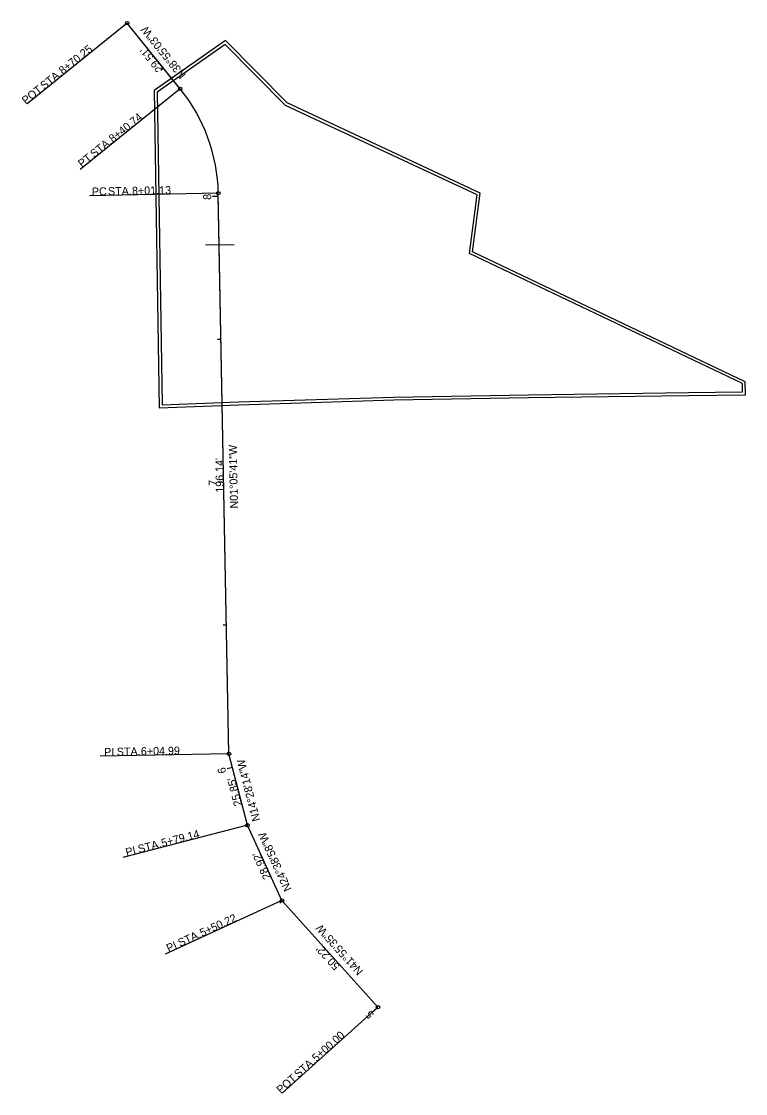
# Model space of a CAD drawing. Extents: x 2144468 to 2144721, y 600075 to 600450.
import ezdxf

# ---------------------------------------------------------------- set-up
doc = ezdxf.new("R2010")
doc.units = 0
for name, color, linetype in [('Default', 7, 'Continuous'), ('DR_P_Erosion_Control', 7, 'Continuous'), ('DR_P_Storm_Sewer', 7, 'Continuous'), ('DR_X_Erosion_Control', 7, 'Continuous'), ('RW_P_Const_Limits', 7, 'Continuous'), ('SC_Scratch1', 7, 'Continuous')]:
    doc.layers.add(name, color=color, linetype=linetype)

msp = doc.modelspace()

# ---------------------------------------------------------------- linework, layer by layer
at = {"layer": 'Default'}
for p, q in [((2144524.05, 600426.23), (2144505.25, 600449.51)), ((2144540.84, 600193.9), (2144537.1, 600389.56)), ((2144542.66, 600372.01), (2144532.66, 600371.84))]:
    msp.add_line(p, q, dxfattribs=at)
msp.add_arc((2144477.11, 600388.86), 60, 1.0948, 38.9176, dxfattribs=at)
at = {"layer": 'DR_P_Erosion_Control'}
for p, q in [((2144523.79, 600426.55), (2144505.25, 600449.51)), ((2144540.84, 600193.9), (2144537.1, 600390.01)), ((2144547.3, 600168.87), (2144540.84, 600193.9)), ((2144559.37, 600142.58), (2144547.3, 600168.87)), ((2144592.92, 600105.22), (2144559.37, 600142.58))]:
    msp.add_line(p, q, dxfattribs=at)
msp.add_arc((2144477.11, 600388.86), 60, 1.0948, 38.9176, dxfattribs=at)
at = {"layer": 'DR_X_Erosion_Control'}
for p, q in [((2144517.97, 600433.76), (2144517.04, 600433)), ((2144537.12, 600388.88), (2144535.12, 600388.84)), ((2144538.07, 600338.89), (2144536.87, 600338.86)), ((2144539.03, 600288.89), (2144537.03, 600288.86)), ((2144539.98, 600238.9), (2144538.78, 600238.88)), ((2144542.09, 600189.07), (2144540.15, 600188.57)), ((2144559.51, 600142.42), (2144558.62, 600141.62)), ((2144592.92, 600105.22), (2144591.43, 600103.89))]:
    msp.add_line(p, q, dxfattribs=at)
at = {"layer": 'RW_P_Const_Limits'}
for points in [[(2144561.16, 600421.58), (2144539.61, 600443.39), (2144514.68, 600425.94), (2144516.48, 600314.89), (2144544.29, 600315.98), (2144598.45, 600317.71), (2144645.55, 600318.53), (2144701.48, 600319.28), (2144721.43, 600319.52), (2144721.36, 600324.05), (2144625.96, 600369.53), (2144628.64, 600390.09)], [(2144560.57, 600420.75), (2144539.49, 600442.09), (2144515.69, 600425.42), (2144517.46, 600315.93), (2144544.25, 600316.98), (2144598.42, 600318.71), (2144645.54, 600319.53), (2144701.47, 600320.28), (2144720.42, 600320.51), (2144720.37, 600323.41), (2144624.88, 600368.94), (2144627.55, 600389.5)]]:
    msp.add_lwpolyline(points, close=True, dxfattribs=at)
at = {"layer": 'SC_Scratch1'}
for p, q in [((2144505.25, 600449.51), (2144470.24, 600421.24)), ((2144523.79, 600426.55), (2144488.78, 600398.28)), ((2144537.1, 600390.01), (2144492.1, 600389.15)), ((2144540.84, 600193.9), (2144495.85, 600193.04)), ((2144547.3, 600168.87), (2144503.73, 600157.63)), ((2144559.37, 600142.58), (2144518.47, 600123.82)), ((2144592.92, 600105.22), (2144559.44, 600075.15))]:
    msp.add_line(p, q, dxfattribs=at)
for centre in [(2144505.25, 600449.51), (2144523.79, 600426.55), (2144537.1, 600390.01), (2144540.84, 600193.9), (2144547.3, 600168.87), (2144559.37, 600142.58), (2144592.92, 600105.22)]:
    msp.add_circle(centre, 0.6, dxfattribs=at)

# ---------------------------------------------------------------- texts
at = {"layer": 'DR_P_Storm_Sewer'}
for s, rotation, p in [('N38°55\'03"W', 128.9176, (2144525.99, 600431.47)), ('N01°05\'41"W', 91.0948, (2144544, 600279.73)), ('N14°28\'14"W', 104.4706, (2144551.8, 600170.66)), ('N24°38\'58"W', 114.6493, (2144562.83, 600146.54)), ('N41°55\'35"W', 131.9265, (2144587.94, 600117.95))]:
    msp.add_text(s, height=2.8, rotation=rotation, dxfattribs=at).set_placement(p)
at = {"layer": 'DR_X_Erosion_Control'}
for s, rotation, p in [('8', 91.0948, (2144534.64, 600387.73)), ('7', 91.0948, (2144536.55, 600287.67)), ('6', 104.4706, (2144539.95, 600187.36)), ('5', 131.9265, (2144591.77, 600102.76))]:
    msp.add_text(s, height=2.8, rotation=rotation, dxfattribs=at).set_placement(p)
at = {"layer": 'RW_P_Const_Limits'}
for s, rotation, p in [("29.51'", 128.9176, (2144517.98, 600433.68)), ("196.14'", 91.0948, (2144539.06, 600285.27)), ("25.85'", 104.4706, (2144545.42, 600175.99)), ("28.92'", 114.6493, (2144555.62, 600150.65)), ("50.22'", 131.9265, (2144579.83, 600119.74))]:
    msp.add_text(s, height=2.8, rotation=rotation, dxfattribs=at).set_placement(p)
at = {"layer": 'SC_Scratch1'}
for s, rotation, p in [('8+70.25', 38.9176, (2144482.76, 600431.41)), (' STA. ', 38.9176, (2144475.41, 600425.47)), ('POT', 38.9176, (2144469.81, 600420.95)), ('8+40.74', 38.9176, (2144500.24, 600407.59)), (' STA. ', 38.9176, (2144492.89, 600401.66)), ('PT', 38.9176, (2144489.45, 600398.88)), ('PC', 1.0948, (2144492.92, 600389.2)), (' STA. ', 1.0948, (2144497.51, 600389.29)), ('8+01.13', 1.0948, (2144506.96, 600389.47)), ('PI', 1.0948, (2144497.22, 600193.11)), (' STA. ', 1.0948, (2144500.61, 600193.18)), ('6+04.99', 1.0948, (2144510.06, 600193.36)), ('5+79.14', 14.4706, (2144517.53, 600161.23)), (' STA. ', 14.4706, (2144508.38, 600158.87)), ('PI', 14.4706, (2144505.09, 600158.02)), ('5+50.22', 24.6493, (2144531.4, 600129.8)), ('PI', 24.6493, (2144519.73, 600124.44)), (' STA. ', 24.6493, (2144522.81, 600125.86)), ('5+00.00', 41.9265, (2144571.38, 600085.94)), (' STA. ', 41.9265, (2144564.35, 600079.62)), ('POT', 41.9265, (2144558.99, 600074.81))]:
    msp.add_text(s, height=2.8, rotation=rotation, dxfattribs=at).set_placement(p)

doc.saveas('drawing.dxf')
